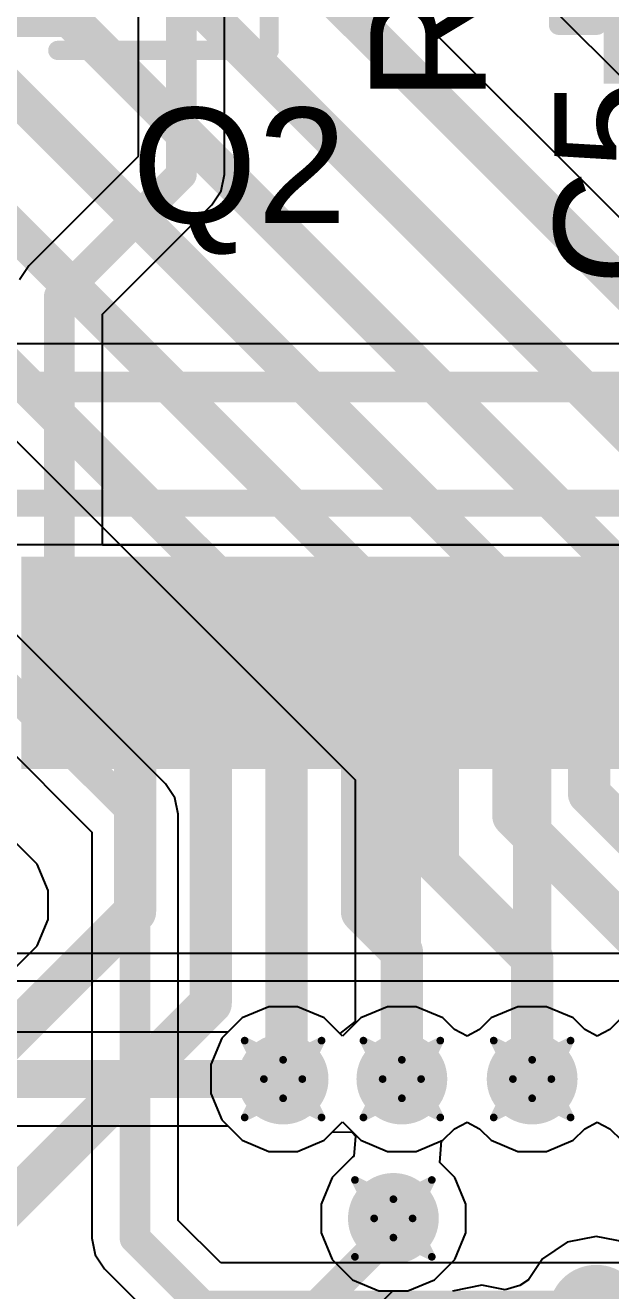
# Model space of a CAD drawing. Header units: inches. Extents: x -3 to 289, y -11 to 89.
# Drawn here: x 95.81 to 99.68, y 24.93 to 33.29 of the extents above; entities that cross this region are included whole.
import ezdxf

# ---------------------------------------------------------------- set-up
doc = ezdxf.new("R2010")
doc.units = ezdxf.units.IN
for name, color, linetype in [('Bottom Layer', 5, 'Continuous'), ('Drill Drawing', 1, 'Continuous'), ('Layer 1', 16, 'Continuous'), ('Layer 2', 76, 'Continuous'), ('Top Layer', 1, 'Continuous'), ('Top Overlay', 2, 'Continuous'), ('Top Paste', 8, 'Continuous'), ('Top Solder', 216, 'Continuous'), ('Via Holes', 16, 'Continuous')]:
    doc.layers.add(name, color=color, linetype=linetype)
doc.styles.add('Arial', font='', dxfattribs={"height": 0.2})
doc.styles.get('Arial').set_extended_font_data('Arial')

# ---------------------------------------------------------------- blocks, each defined once
blk = doc.blocks.new('EFM32WG380F256_B_QFP100R_10')
at = {"layer": 'Top Layer'}
for points in [[(7.15, 4.15), (8.35, 4.15), (8.35, 3.85), (7.15, 3.85)], [(7.15, 3.65), (8.35, 3.65), (8.35, 3.35), (7.15, 3.35)], [(7.15, 3.15), (8.35, 3.15), (8.35, 2.85), (7.15, 2.85)], [(7.15, 2.65), (8.35, 2.65), (8.35, 2.35), (7.15, 2.35)], [(7.15, 2.15), (8.35, 2.15), (8.35, 1.85), (7.15, 1.85)], [(7.15, 1.65), (8.35, 1.65), (8.35, 1.35), (7.15, 1.35)], [(7.15, 1.15), (8.35, 1.15), (8.35, 0.85), (7.15, 0.85)], [(7.15, 0.65), (8.35, 0.65), (8.35, 0.35), (7.15, 0.35)]]:
    blk.add_hatch(color=1, dxfattribs=at).paths.add_polyline_path(points)
at = {"layer": 'Top Paste'}
for points in [[(7.15, 4.15), (8.35, 4.15), (8.35, 3.85), (7.15, 3.85)], [(7.15, 3.65), (8.35, 3.65), (8.35, 3.35), (7.15, 3.35)], [(7.15, 3.15), (8.35, 3.15), (8.35, 2.85), (7.15, 2.85)], [(7.15, 2.65), (8.35, 2.65), (8.35, 2.35), (7.15, 2.35)], [(7.15, 2.15), (8.35, 2.15), (8.35, 1.85), (7.15, 1.85)], [(7.15, 1.65), (8.35, 1.65), (8.35, 1.35), (7.15, 1.35)], [(7.15, 1.15), (8.35, 1.15), (8.35, 0.85), (7.15, 0.85)], [(7.15, 0.65), (8.35, 0.65), (8.35, 0.35), (7.15, 0.35)]]:
    blk.add_hatch(color=8, dxfattribs=at).paths.add_polyline_path(points)
at = {"layer": 'Top Solder'}
for points in [[(7.0484, 4.2516), (8.4516, 4.2516), (8.4516, 3.7484), (7.0484, 3.7484)], [(7.0484, 3.7516), (8.4516, 3.7516), (8.4516, 3.2484), (7.0484, 3.2484)], [(7.0484, 3.2516), (8.4516, 3.2516), (8.4516, 2.7484), (7.0484, 2.7484)], [(7.0484, 2.7516), (8.4516, 2.7516), (8.4516, 2.2484), (7.0484, 2.2484)], [(7.0484, 2.2516), (8.4516, 2.2516), (8.4516, 1.7484), (7.0484, 1.7484)], [(7.0484, 1.7516), (8.4516, 1.7516), (8.4516, 1.2484), (7.0484, 1.2484)], [(7.0484, 1.2516), (8.4516, 1.2516), (8.4516, 0.7484), (7.0484, 0.7484)], [(7.0484, 0.7516), (8.4516, 0.7516), (8.4516, 0.2484), (7.0484, 0.2484)]]:
    blk.add_hatch(color=216, dxfattribs=at).paths.add_polyline_path(points)
blk = doc.blocks.new('SOT_23_71')
at = {"layer": 'Top Layer'}
for points in [[(-0.41, 1.46), (0.41, 1.46), (0.41, 0.54), (-0.41, 0.54)], [(-1.36, -0.54), (-0.54, -0.54), (-0.54, -1.46), (-1.36, -1.46)], [(0.54, -0.54), (1.36, -0.54), (1.36, -1.46), (0.54, -1.46)]]:
    blk.add_hatch(color=1, dxfattribs=at).paths.add_polyline_path(points)
at = {"layer": 'Top Paste'}
for points in [[(-0.41, 1.46), (0.41, 1.46), (0.41, 0.54), (-0.41, 0.54)], [(-1.36, -0.54), (-0.54, -0.54), (-0.54, -1.46), (-1.36, -1.46)], [(0.54, -0.54), (1.36, -0.54), (1.36, -1.46), (0.54, -1.46)]]:
    blk.add_hatch(color=8, dxfattribs=at).paths.add_polyline_path(points)
at = {"layer": 'Top Solder'}
for points in [[(-0.5116, 1.5616), (0.5116, 1.5616), (0.5116, 0.4384), (-0.5116, 0.4384)], [(-1.4616, -0.4384), (-0.4384, -0.4384), (-0.4384, -1.5616), (-1.4616, -1.5616)], [(0.4384, -0.4384), (1.4616, -0.4384), (1.4616, -1.5616), (0.4384, -1.5616)]]:
    blk.add_hatch(color=216, dxfattribs=at).paths.add_polyline_path(points)
at = {"layer": 'Top Overlay'}
for points in [[(-0.5588, 0.8128, 0.127, 0.127, 0), (-1.5494, 0.8128, 0.127, 0.127, 0)], [(-1.5494, -0.5842, 0.127, 0.127, 0), (-1.5494, 0.8128, 0.127, 0.127, 0)], [(1.5494, 0.8128, 0.127, 0.127, 0), (0.5588, 0.8128, 0.127, 0.127, 0)], [(1.5494, -0.5842, 0.127, 0.127, 0), (1.5494, 0.8128, 0.127, 0.127, 0)], [(0.3302, -0.7874, 0.127, 0.127, 0), (-0.3302, -0.7874, 0.127, 0.127, 0)], [(-1.6764, -1.2954, 0.127, 0.127, 0), (-1.6764, -1.0414, 0.127, 0.127, 0)], [(-1.5494, -1.1684, 0.127, 0.127, 0), (-1.6764, -1.0414, 0.127, 0.127, 0)], [(-1.6764, -1.2954, 0.127, 0.127, 0), (-1.5494, -1.1684, 0.127, 0.127, 0)]]:
    blk.add_lwpolyline(points, format="xyseb", dxfattribs=at)
for points in [[(-1.5812, 0.8128, 0.0635, 0.0635, 1), (-1.5176, 0.8128, 0.0635, 0.0635, 1)], [(-1.5812, 0.8128, 0.0635, 0.0635, 1), (-1.5176, 0.8128, 0.0635, 0.0635, 1)], [(-0.5905, 0.8128, 0.0635, 0.0635, 1), (-0.5271, 0.8128, 0.0635, 0.0635, 1)], [(0.5271, 0.8128, 0.0635, 0.0635, 1), (0.5905, 0.8128, 0.0635, 0.0635, 1)], [(1.5176, 0.8128, 0.0635, 0.0635, 1), (1.5812, 0.8128, 0.0635, 0.0635, 1)], [(1.5176, 0.8128, 0.0635, 0.0635, 1), (1.5812, 0.8128, 0.0635, 0.0635, 1)], [(-1.5812, -0.5842, 0.0635, 0.0635, 1), (-1.5176, -0.5842, 0.0635, 0.0635, 1)], [(1.5176, -0.5842, 0.0635, 0.0635, 1), (1.5812, -0.5842, 0.0635, 0.0635, 1)], [(-0.3619, -0.7874, 0.0635, 0.0635, 1), (-0.2984, -0.7874, 0.0635, 0.0635, 1)], [(0.2984, -0.7874, 0.0635, 0.0635, 1), (0.3619, -0.7874, 0.0635, 0.0635, 1)], [(-1.7082, -1.0414, 0.0635, 0.0635, 1), (-1.6446, -1.0414, 0.0635, 0.0635, 1)], [(-1.7082, -1.0414, 0.0635, 0.0635, 1), (-1.6446, -1.0414, 0.0635, 0.0635, 1)], [(-1.5812, -1.1684, 0.0635, 0.0635, 1), (-1.5176, -1.1684, 0.0635, 0.0635, 1)], [(-1.5812, -1.1684, 0.0635, 0.0635, 1), (-1.5176, -1.1684, 0.0635, 0.0635, 1)], [(-1.7082, -1.2954, 0.0635, 0.0635, 1), (-1.6446, -1.2954, 0.0635, 0.0635, 1)], [(-1.7082, -1.2954, 0.0635, 0.0635, 1), (-1.6446, -1.2954, 0.0635, 0.0635, 1)]]:
    blk.add_lwpolyline(points, format="xyseb", close=True, dxfattribs=at)
blk = doc.blocks.new('C____A_145')
at = {"layer": 'Top Layer'}
for points in [[(-1.91, 0.565), (-0.49, 0.565), (-0.49, -0.565), (-1.91, -0.565)], [(0.49, 0.565), (1.91, 0.565), (1.91, -0.565), (0.49, -0.565)]]:
    blk.add_hatch(color=1, dxfattribs=at).paths.add_polyline_path(points)
at = {"layer": 'Top Paste'}
for points in [[(-1.91, 0.565), (-0.49, 0.565), (-0.49, -0.565), (-1.91, -0.565)], [(0.49, 0.565), (1.91, 0.565), (1.91, -0.565), (0.49, -0.565)]]:
    blk.add_hatch(color=8, dxfattribs=at).paths.add_polyline_path(points)
at = {"layer": 'Top Solder'}
for points in [[(-2.0116, 0.6666), (-0.3884, 0.6666), (-0.3884, -0.6666), (-2.0116, -0.6666)], [(0.3884, 0.6666), (2.0116, 0.6666), (2.0116, -0.6666), (0.3884, -0.6666)]]:
    blk.add_hatch(color=216, dxfattribs=at).paths.add_polyline_path(points)
at = {"layer": 'Top Overlay'}
for points in [[(1.6256, 0.9652, 0.127, 0.127, 0), (-1.6256, 0.9652, 0.127, 0.127, 0)], [(-1.6256, 0.762, 0.127, 0.127, 0), (-1.6256, 0.9652, 0.127, 0.127, 0)], [(1.6256, 0.7112, 0.127, 0.127, 0), (1.6256, 0.9652, 0.127, 0.127, 0)], [(-2.4192, -0.2746, 0.2, 0.2, 0), (-2.4192, 0.3254, 0.2, 0.2, 0)], [(-2.1192, 0.0254, 0.2, 0.2, 0), (-2.7192, 0.0254, 0.2, 0.2, 0)], [(1.6256, -0.9652, 0.127, 0.127, 0), (1.6256, -0.7112, 0.127, 0.127, 0)], [(-1.6256, -0.9652, 0.127, 0.127, 0), (-1.6256, -0.762, 0.127, 0.127, 0)], [(1.6256, -0.9652, 0.127, 0.127, 0), (-1.6256, -0.9652, 0.127, 0.127, 0)]]:
    blk.add_lwpolyline(points, format="xyseb", dxfattribs=at)
for points in [[(-1.6574, 0.9652, 0.0635, 0.0635, 1), (-1.5938, 0.9652, 0.0635, 0.0635, 1)], [(-1.6574, 0.9652, 0.0635, 0.0635, 1), (-1.5938, 0.9652, 0.0635, 0.0635, 1)], [(1.5938, 0.9652, 0.0635, 0.0635, 1), (1.6574, 0.9652, 0.0635, 0.0635, 1)], [(1.5938, 0.9652, 0.0635, 0.0635, 1), (1.6574, 0.9652, 0.0635, 0.0635, 1)], [(-1.6574, 0.762, 0.0635, 0.0635, 1), (-1.5938, 0.762, 0.0635, 0.0635, 1)], [(1.5938, 0.7112, 0.0635, 0.0635, 1), (1.6574, 0.7112, 0.0635, 0.0635, 1)], [(-2.4692, 0.3254, 0.1, 0.1, 1), (-2.3692, 0.3254, 0.1, 0.1, 1)], [(-2.7692, 0.0254, 0.1, 0.1, 1), (-2.6692, 0.0254, 0.1, 0.1, 1)], [(-2.1692, 0.0254, 0.1, 0.1, 1), (-2.0692, 0.0254, 0.1, 0.1, 1)], [(-2.4692, -0.2746, 0.1, 0.1, 1), (-2.3692, -0.2746, 0.1, 0.1, 1)], [(1.5938, -0.7112, 0.0635, 0.0635, 1), (1.6574, -0.7112, 0.0635, 0.0635, 1)], [(-1.6574, -0.762, 0.0635, 0.0635, 1), (-1.5938, -0.762, 0.0635, 0.0635, 1)], [(-1.6574, -0.9652, 0.0635, 0.0635, 1), (-1.5938, -0.9652, 0.0635, 0.0635, 1)], [(-1.6574, -0.9652, 0.0635, 0.0635, 1), (-1.5938, -0.9652, 0.0635, 0.0635, 1)], [(1.5938, -0.9652, 0.0635, 0.0635, 1), (1.6574, -0.9652, 0.0635, 0.0635, 1)], [(1.5938, -0.9652, 0.0635, 0.0635, 1), (1.6574, -0.9652, 0.0635, 0.0635, 1)]]:
    blk.add_lwpolyline(points, format="xyseb", close=True, dxfattribs=at)

msp = doc.modelspace()

# ---------------------------------------------------------------- hatches: boundary and pattern name
at = {"layer": 'Bottom Layer'}
h = msp.add_hatch(color=5, dxfattribs=at)
edge = h.paths.add_edge_path()
edge.add_arc((97.5159, 26.3288), 0.3, 0, 360)
h = msp.add_hatch(color=5, dxfattribs=at)
edge = h.paths.add_edge_path()
edge.add_arc((98.3006, 26.3288), 0.3, 0, 360)
h = msp.add_hatch(color=5, dxfattribs=at)
edge = h.paths.add_edge_path()
edge.add_arc((99.1614, 26.3288), 0.3, 0, 360)
h = msp.add_hatch(color=5, dxfattribs=at)
edge = h.paths.add_edge_path()
edge.add_arc((98.2446, 25.4078), 0.3, 0, 360)
at = {"layer": 'Layer 1'}
h = msp.add_hatch(color=16, dxfattribs=at)
edge = h.paths.add_edge_path()
edge.add_arc((97.5159, 26.3288), 0.3, 0, 360)
h = msp.add_hatch(color=16, dxfattribs=at)
edge = h.paths.add_edge_path()
edge.add_arc((98.3006, 26.3288), 0.3, 0, 360)
h = msp.add_hatch(color=16, dxfattribs=at)
edge = h.paths.add_edge_path()
edge.add_arc((99.1614, 26.3288), 0.3, 0, 360)
h = msp.add_hatch(color=16, dxfattribs=at)
edge = h.paths.add_edge_path()
edge.add_arc((98.2446, 25.4078), 0.3, 0, 360)
at = {"layer": 'Layer 2'}
h = msp.add_hatch(color=76, dxfattribs=at)
edge = h.paths.add_edge_path()
edge.add_arc((97.5159, 26.3288), 0.3, 0, 360)
h = msp.add_hatch(color=76, dxfattribs=at)
edge = h.paths.add_edge_path()
edge.add_arc((98.3006, 26.3288), 0.3, 0, 360)
h = msp.add_hatch(color=76, dxfattribs=at)
edge = h.paths.add_edge_path()
edge.add_arc((99.1614, 26.3288), 0.3, 0, 360)
h = msp.add_hatch(color=76, dxfattribs=at)
edge = h.paths.add_edge_path()
edge.add_arc((98.2446, 25.4078), 0.3, 0, 360)
at = {"layer": 'Top Layer'}
h = msp.add_hatch(color=1, dxfattribs=at)
edge = h.paths.add_edge_path()
edge.add_arc((97.5159, 26.3288), 0.3, 0, 360)
h = msp.add_hatch(color=1, dxfattribs=at)
edge = h.paths.add_edge_path()
edge.add_arc((98.3006, 26.3288), 0.3, 0, 360)
h = msp.add_hatch(color=1, dxfattribs=at)
edge = h.paths.add_edge_path()
edge.add_arc((99.1614, 26.3288), 0.3, 0, 360)
h = msp.add_hatch(color=1, dxfattribs=at)
edge = h.paths.add_edge_path()
edge.add_arc((98.2446, 25.4078), 0.3, 0, 360)
at = {"layer": 'Via Holes'}
h = msp.add_hatch(color=7, dxfattribs=at)
edge = h.paths.add_edge_path()
edge.add_arc((97.5159, 26.3288), 0.15, 0, 360)
h = msp.add_hatch(color=7, dxfattribs=at)
edge = h.paths.add_edge_path()
edge.add_arc((98.3006, 26.3288), 0.15, 0, 360)
h = msp.add_hatch(color=7, dxfattribs=at)
edge = h.paths.add_edge_path()
edge.add_arc((99.1614, 26.3288), 0.15, 0, 360)
h = msp.add_hatch(color=7, dxfattribs=at)
edge = h.paths.add_edge_path()
edge.add_arc((98.2446, 25.4078), 0.15, 0, 360)

# ---------------------------------------------------------------- linework, layer by layer
at = {"layer": 'Bottom Layer'}
for p, q in [((96.7389, 28.2803), (95.7389, 29.2803)), ((95.4195, 28.794), (96.2526, 27.9608)), ((96.8007, 28.1879), (96.7389, 28.2803)), ((96.7389, 28.2803), (96.7389, 28.2803)), ((96.8224, 28.0788), (96.8007, 28.1879)), ((96.8224, 25.3946), (96.8224, 28.0788)), ((96.8224, 28.0788), (96.8224, 28.0788)), ((96.2526, 27.9608), (96.2526, 25.2766)), ((95.8918, 27.7495), (95.7574, 27.8839)), ((95.9645, 27.5739), (95.8918, 27.7495)), ((95.9645, 27.3838), (95.9645, 27.5739)), ((95.8918, 27.2082), (95.9645, 27.3838)), ((95.7574, 27.0738), (95.8918, 27.2082)), ((97.4209, 26.8066), (97.2452, 26.7339)), ((97.6109, 26.8066), (97.4209, 26.8066)), ((97.7866, 26.7339), (97.6109, 26.8066)), ((98.2055, 26.8066), (98.0299, 26.7339)), ((98.3956, 26.8066), (98.2055, 26.8066)), ((98.5712, 26.7339), (98.3956, 26.8066)), ((99.0664, 26.8066), (98.8908, 26.7339)), ((99.2565, 26.8066), (99.0664, 26.8066)), ((99.4321, 26.7339), (99.2565, 26.8066)), ((97.2452, 26.7339), (97.1108, 26.5995)), ((97.9082, 26.6122), (97.7866, 26.7339)), ((98.0299, 26.7339), (97.9082, 26.6122)), ((98.648, 26.6571), (98.5712, 26.7339)), ((98.8908, 26.7339), (98.814, 26.6571)), ((99.5089, 26.6571), (99.4321, 26.7339)), ((99.7516, 26.7339), (99.6748, 26.6571)), ((97.1108, 26.5995), (97.0381, 26.4239)), ((98.731, 26.613), (98.648, 26.6571)), ((98.814, 26.6571), (98.731, 26.613)), ((99.5919, 26.613), (99.5089, 26.6571)), ((99.6748, 26.6571), (99.5919, 26.613)), ((97.0381, 26.4239), (97.0381, 26.2338)), ((97.0381, 26.2338), (97.1108, 26.0582)), ((97.1108, 26.0582), (97.2452, 25.9238)), ((97.7866, 25.9238), (97.9082, 26.0455)), ((97.9082, 26.0455), (98.0299, 25.9238)), ((98.648, 26.0006), (98.731, 26.0447)), ((98.731, 26.0447), (98.814, 26.0006)), ((99.5089, 26.0006), (99.5919, 26.0447)), ((99.5919, 26.0447), (99.6748, 26.0006)), ((98.5712, 25.9238), (98.648, 26.0006)), ((98.814, 26.0006), (98.8908, 25.9238)), ((99.4321, 25.9238), (99.5089, 26.0006)), ((99.6748, 26.0006), (99.7516, 25.9238)), ((97.2452, 25.9238), (97.4209, 25.851)), ((97.4209, 25.851), (97.6109, 25.851)), ((97.6109, 25.851), (97.7866, 25.9238)), ((98.0299, 25.9238), (98.2055, 25.851)), ((98.2055, 25.851), (98.3956, 25.851)), ((98.3956, 25.851), (98.5712, 25.9238)), ((98.8908, 25.9238), (99.0664, 25.851)), ((99.0664, 25.851), (99.2565, 25.851)), ((99.2565, 25.851), (99.4321, 25.9238)), ((97.1037, 25.1132), (96.8224, 25.3946)), ((96.2526, 25.2766), (96.2526, 25.2766)), ((96.2526, 25.2766), (96.2743, 25.1675)), ((96.2743, 25.1675), (96.3361, 25.0751)), ((105.7514, 25.1132), (97.1037, 25.1132)), ((96.3361, 25.0751), (96.6892, 24.722))]:
    msp.add_line(p, q, dxfattribs=at)
for points in [[(95.5375, 29.0788, 0.2032, 0.2032, 0), (96.5375, 28.0788, 0.2032, 0.2032, 0)], [(96.5375, 25.2766, 0.2032, 0.2032, 0), (96.5375, 28.0788, 0.2032, 0.2032, 0)], [(96.5375, 25.2766, 0.2032, 0.2032, 0), (96.9857, 24.8284, 0.2032, 0.2032, 0)], [(96.9857, 24.8284, 0.2032, 0.2032, 0), (105.8694, 24.8284, 0.2032, 0.2032, 0)]]:
    msp.add_lwpolyline(points, format="xyseb", dxfattribs=at)
for points in [[(96.4867, 28.0788, 0.1016, 0.1016, 1), (96.5883, 28.0788, 0.1016, 0.1016, 1)], [(96.4867, 28.0788, 0.1016, 0.1016, 1), (96.5883, 28.0788, 0.1016, 0.1016, 1)], [(96.4867, 25.2766, 0.1016, 0.1016, 1), (96.5883, 25.2766, 0.1016, 0.1016, 1)], [(96.4867, 25.2766, 0.1016, 0.1016, 1), (96.5883, 25.2766, 0.1016, 0.1016, 1)]]:
    msp.add_lwpolyline(points, format="xyseb", close=True, dxfattribs=at)
at = {"layer": 'Drill Drawing'}
for points in [[(97.2619, 26.5828, 0.0508, 0.0508, 0), (97.5159, 26.4558, 0.0508, 0.0508, 0)], [(97.2619, 26.5828, 0.0508, 0.0508, 0), (97.3889, 26.3288, 0.0508, 0.0508, 0)], [(97.5159, 26.4558, 0.0508, 0.0508, 0), (97.7699, 26.5828, 0.0508, 0.0508, 0)], [(97.6429, 26.3288, 0.0508, 0.0508, 0), (97.7699, 26.5828, 0.0508, 0.0508, 0)], [(98.0466, 26.5828, 0.0508, 0.0508, 0), (98.3006, 26.4558, 0.0508, 0.0508, 0)], [(98.0466, 26.5828, 0.0508, 0.0508, 0), (98.1736, 26.3288, 0.0508, 0.0508, 0)], [(98.3006, 26.4558, 0.0508, 0.0508, 0), (98.5546, 26.5828, 0.0508, 0.0508, 0)], [(98.4276, 26.3288, 0.0508, 0.0508, 0), (98.5546, 26.5828, 0.0508, 0.0508, 0)], [(98.9074, 26.5828, 0.0508, 0.0508, 0), (99.1614, 26.4558, 0.0508, 0.0508, 0)], [(98.9074, 26.5828, 0.0508, 0.0508, 0), (99.0344, 26.3288, 0.0508, 0.0508, 0)], [(99.1614, 26.4558, 0.0508, 0.0508, 0), (99.4154, 26.5828, 0.0508, 0.0508, 0)], [(99.2884, 26.3288, 0.0508, 0.0508, 0), (99.4154, 26.5828, 0.0508, 0.0508, 0)], [(97.2619, 26.0748, 0.0508, 0.0508, 0), (97.3889, 26.3288, 0.0508, 0.0508, 0)], [(97.6429, 26.3288, 0.0508, 0.0508, 0), (97.7699, 26.0748, 0.0508, 0.0508, 0)], [(98.0466, 26.0748, 0.0508, 0.0508, 0), (98.1736, 26.3288, 0.0508, 0.0508, 0)], [(98.4276, 26.3288, 0.0508, 0.0508, 0), (98.5546, 26.0748, 0.0508, 0.0508, 0)], [(98.9074, 26.0748, 0.0508, 0.0508, 0), (99.0344, 26.3288, 0.0508, 0.0508, 0)], [(99.2884, 26.3288, 0.0508, 0.0508, 0), (99.4154, 26.0748, 0.0508, 0.0508, 0)], [(97.2619, 26.0748, 0.0508, 0.0508, 0), (97.5159, 26.2018, 0.0508, 0.0508, 0)], [(97.5159, 26.2018, 0.0508, 0.0508, 0), (97.7699, 26.0748, 0.0508, 0.0508, 0)], [(98.0466, 26.0748, 0.0508, 0.0508, 0), (98.3006, 26.2018, 0.0508, 0.0508, 0)], [(98.3006, 26.2018, 0.0508, 0.0508, 0), (98.5546, 26.0748, 0.0508, 0.0508, 0)], [(98.9074, 26.0748, 0.0508, 0.0508, 0), (99.1614, 26.2018, 0.0508, 0.0508, 0)], [(99.1614, 26.2018, 0.0508, 0.0508, 0), (99.4154, 26.0748, 0.0508, 0.0508, 0)], [(97.9906, 25.6618, 0.0508, 0.0508, 0), (98.2446, 25.5348, 0.0508, 0.0508, 0)], [(97.9906, 25.6618, 0.0508, 0.0508, 0), (98.1176, 25.4078, 0.0508, 0.0508, 0)], [(98.2446, 25.5348, 0.0508, 0.0508, 0), (98.4986, 25.6618, 0.0508, 0.0508, 0)], [(98.3716, 25.4078, 0.0508, 0.0508, 0), (98.4986, 25.6618, 0.0508, 0.0508, 0)], [(97.9906, 25.1538, 0.0508, 0.0508, 0), (98.1176, 25.4078, 0.0508, 0.0508, 0)], [(98.3716, 25.4078, 0.0508, 0.0508, 0), (98.4986, 25.1538, 0.0508, 0.0508, 0)], [(97.9906, 25.1538, 0.0508, 0.0508, 0), (98.2446, 25.2808, 0.0508, 0.0508, 0)], [(98.2446, 25.2808, 0.0508, 0.0508, 0), (98.4986, 25.1538, 0.0508, 0.0508, 0)]]:
    msp.add_lwpolyline(points, format="xyseb", dxfattribs=at)
for points in [[(97.2492, 26.5828, 0.0254, 0.0254, 1), (97.2746, 26.5828, 0.0254, 0.0254, 1)], [(97.2492, 26.5828, 0.0254, 0.0254, 1), (97.2746, 26.5828, 0.0254, 0.0254, 1)], [(97.7572, 26.5828, 0.0254, 0.0254, 1), (97.7826, 26.5828, 0.0254, 0.0254, 1)], [(97.7572, 26.5828, 0.0254, 0.0254, 1), (97.7826, 26.5828, 0.0254, 0.0254, 1)], [(98.0339, 26.5828, 0.0254, 0.0254, 1), (98.0593, 26.5828, 0.0254, 0.0254, 1)], [(98.0339, 26.5828, 0.0254, 0.0254, 1), (98.0593, 26.5828, 0.0254, 0.0254, 1)], [(98.5419, 26.5828, 0.0254, 0.0254, 1), (98.5673, 26.5828, 0.0254, 0.0254, 1)], [(98.5419, 26.5828, 0.0254, 0.0254, 1), (98.5673, 26.5828, 0.0254, 0.0254, 1)], [(98.8947, 26.5828, 0.0254, 0.0254, 1), (98.9201, 26.5828, 0.0254, 0.0254, 1)], [(98.8947, 26.5828, 0.0254, 0.0254, 1), (98.9201, 26.5828, 0.0254, 0.0254, 1)], [(99.4027, 26.5828, 0.0254, 0.0254, 1), (99.4281, 26.5828, 0.0254, 0.0254, 1)], [(99.4027, 26.5828, 0.0254, 0.0254, 1), (99.4281, 26.5828, 0.0254, 0.0254, 1)], [(97.5032, 26.4558, 0.0254, 0.0254, 1), (97.5286, 26.4558, 0.0254, 0.0254, 1)], [(97.5032, 26.4558, 0.0254, 0.0254, 1), (97.5286, 26.4558, 0.0254, 0.0254, 1)], [(98.2879, 26.4558, 0.0254, 0.0254, 1), (98.3133, 26.4558, 0.0254, 0.0254, 1)], [(98.2879, 26.4558, 0.0254, 0.0254, 1), (98.3133, 26.4558, 0.0254, 0.0254, 1)], [(99.1487, 26.4558, 0.0254, 0.0254, 1), (99.1741, 26.4558, 0.0254, 0.0254, 1)], [(99.1487, 26.4558, 0.0254, 0.0254, 1), (99.1741, 26.4558, 0.0254, 0.0254, 1)], [(97.3762, 26.3288, 0.0254, 0.0254, 1), (97.4016, 26.3288, 0.0254, 0.0254, 1)], [(97.3762, 26.3288, 0.0254, 0.0254, 1), (97.4016, 26.3288, 0.0254, 0.0254, 1)], [(97.6302, 26.3288, 0.0254, 0.0254, 1), (97.6556, 26.3288, 0.0254, 0.0254, 1)], [(97.6302, 26.3288, 0.0254, 0.0254, 1), (97.6556, 26.3288, 0.0254, 0.0254, 1)], [(98.1609, 26.3288, 0.0254, 0.0254, 1), (98.1863, 26.3288, 0.0254, 0.0254, 1)], [(98.1609, 26.3288, 0.0254, 0.0254, 1), (98.1863, 26.3288, 0.0254, 0.0254, 1)], [(98.4149, 26.3288, 0.0254, 0.0254, 1), (98.4403, 26.3288, 0.0254, 0.0254, 1)], [(98.4149, 26.3288, 0.0254, 0.0254, 1), (98.4403, 26.3288, 0.0254, 0.0254, 1)], [(99.0217, 26.3288, 0.0254, 0.0254, 1), (99.0471, 26.3288, 0.0254, 0.0254, 1)], [(99.0217, 26.3288, 0.0254, 0.0254, 1), (99.0471, 26.3288, 0.0254, 0.0254, 1)], [(99.2757, 26.3288, 0.0254, 0.0254, 1), (99.3011, 26.3288, 0.0254, 0.0254, 1)], [(99.2757, 26.3288, 0.0254, 0.0254, 1), (99.3011, 26.3288, 0.0254, 0.0254, 1)], [(97.5032, 26.2018, 0.0254, 0.0254, 1), (97.5286, 26.2018, 0.0254, 0.0254, 1)], [(97.5032, 26.2018, 0.0254, 0.0254, 1), (97.5286, 26.2018, 0.0254, 0.0254, 1)], [(98.2879, 26.2018, 0.0254, 0.0254, 1), (98.3133, 26.2018, 0.0254, 0.0254, 1)], [(98.2879, 26.2018, 0.0254, 0.0254, 1), (98.3133, 26.2018, 0.0254, 0.0254, 1)], [(99.1487, 26.2018, 0.0254, 0.0254, 1), (99.1741, 26.2018, 0.0254, 0.0254, 1)], [(99.1487, 26.2018, 0.0254, 0.0254, 1), (99.1741, 26.2018, 0.0254, 0.0254, 1)], [(97.2492, 26.0748, 0.0254, 0.0254, 1), (97.2746, 26.0748, 0.0254, 0.0254, 1)], [(97.2492, 26.0748, 0.0254, 0.0254, 1), (97.2746, 26.0748, 0.0254, 0.0254, 1)], [(97.7572, 26.0748, 0.0254, 0.0254, 1), (97.7826, 26.0748, 0.0254, 0.0254, 1)], [(97.7572, 26.0748, 0.0254, 0.0254, 1), (97.7826, 26.0748, 0.0254, 0.0254, 1)], [(98.0339, 26.0748, 0.0254, 0.0254, 1), (98.0593, 26.0748, 0.0254, 0.0254, 1)], [(98.0339, 26.0748, 0.0254, 0.0254, 1), (98.0593, 26.0748, 0.0254, 0.0254, 1)], [(98.5419, 26.0748, 0.0254, 0.0254, 1), (98.5673, 26.0748, 0.0254, 0.0254, 1)], [(98.5419, 26.0748, 0.0254, 0.0254, 1), (98.5673, 26.0748, 0.0254, 0.0254, 1)], [(98.8947, 26.0748, 0.0254, 0.0254, 1), (98.9201, 26.0748, 0.0254, 0.0254, 1)], [(98.8947, 26.0748, 0.0254, 0.0254, 1), (98.9201, 26.0748, 0.0254, 0.0254, 1)], [(99.4027, 26.0748, 0.0254, 0.0254, 1), (99.4281, 26.0748, 0.0254, 0.0254, 1)], [(99.4027, 26.0748, 0.0254, 0.0254, 1), (99.4281, 26.0748, 0.0254, 0.0254, 1)], [(97.9779, 25.6618, 0.0254, 0.0254, 1), (98.0033, 25.6618, 0.0254, 0.0254, 1)], [(97.9779, 25.6618, 0.0254, 0.0254, 1), (98.0033, 25.6618, 0.0254, 0.0254, 1)], [(98.4859, 25.6618, 0.0254, 0.0254, 1), (98.5113, 25.6618, 0.0254, 0.0254, 1)], [(98.4859, 25.6618, 0.0254, 0.0254, 1), (98.5113, 25.6618, 0.0254, 0.0254, 1)], [(98.2319, 25.5348, 0.0254, 0.0254, 1), (98.2573, 25.5348, 0.0254, 0.0254, 1)], [(98.2319, 25.5348, 0.0254, 0.0254, 1), (98.2573, 25.5348, 0.0254, 0.0254, 1)], [(98.1049, 25.4078, 0.0254, 0.0254, 1), (98.1303, 25.4078, 0.0254, 0.0254, 1)], [(98.1049, 25.4078, 0.0254, 0.0254, 1), (98.1303, 25.4078, 0.0254, 0.0254, 1)], [(98.3589, 25.4078, 0.0254, 0.0254, 1), (98.3843, 25.4078, 0.0254, 0.0254, 1)], [(98.3589, 25.4078, 0.0254, 0.0254, 1), (98.3843, 25.4078, 0.0254, 0.0254, 1)], [(98.2319, 25.2808, 0.0254, 0.0254, 1), (98.2573, 25.2808, 0.0254, 0.0254, 1)], [(98.2319, 25.2808, 0.0254, 0.0254, 1), (98.2573, 25.2808, 0.0254, 0.0254, 1)], [(97.9779, 25.1538, 0.0254, 0.0254, 1), (98.0033, 25.1538, 0.0254, 0.0254, 1)], [(97.9779, 25.1538, 0.0254, 0.0254, 1), (98.0033, 25.1538, 0.0254, 0.0254, 1)], [(98.4859, 25.1538, 0.0254, 0.0254, 1), (98.5113, 25.1538, 0.0254, 0.0254, 1)], [(98.4859, 25.1538, 0.0254, 0.0254, 1), (98.5113, 25.1538, 0.0254, 0.0254, 1)]]:
    msp.add_lwpolyline(points, format="xyseb", close=True, dxfattribs=at)
at = {"layer": 'Layer 1'}
for p, q in [((95.7624, 36.9382), (107.0403, 25.6603)), ((102.8237, 28.9371), (94.9836, 36.7772)), ((95.0152, 31.2828), (97.9911, 28.3068)), ((97.9911, 28.3068), (97.9911, 26.709)), ((95.8918, 27.7495), (95.7574, 27.8839)), ((95.9645, 27.5739), (95.8918, 27.7495)), ((95.9645, 27.3838), (95.9645, 27.5739)), ((95.8918, 27.2082), (95.9645, 27.3838)), ((95.7574, 27.0738), (95.8918, 27.2082)), ((97.4209, 26.8066), (97.2452, 26.7339)), ((97.6109, 26.8066), (97.4209, 26.8066)), ((97.7866, 26.7339), (97.6109, 26.8066)), ((97.2452, 26.7339), (97.1497, 26.6383)), ((97.8915, 26.629), (97.7866, 26.7339)), ((97.9911, 26.709), (97.8915, 26.629)), ((97.1497, 26.6383), (94.3618, 26.6383)), ((95.2996, 26.0194), (97.1497, 26.0194)), ((97.1497, 26.0194), (97.2452, 25.9238)), ((98.648, 26.0006), (98.731, 26.0447)), ((98.731, 26.0447), (98.814, 26.0006)), ((99.5089, 26.0006), (99.5919, 26.0447)), ((99.5919, 26.0447), (99.6748, 26.0006)), ((97.7866, 25.9238), (97.8423, 25.9795)), ((97.8423, 25.9795), (97.9693, 25.9779)), ((97.9693, 25.9779), (97.9942, 25.9518)), ((97.9942, 25.9518), (97.9825, 25.8164)), ((98.5712, 25.9238), (98.648, 26.0006)), ((98.814, 26.0006), (98.8908, 25.9238)), ((99.4321, 25.9238), (99.5089, 26.0006)), ((99.6748, 26.0006), (99.7516, 25.9238)), ((97.2452, 25.9238), (97.4209, 25.851)), ((97.4209, 25.851), (97.6109, 25.851)), ((97.6109, 25.851), (97.7866, 25.9238)), ((98.5504, 25.7777), (98.5626, 25.9202)), ((98.5626, 25.9202), (98.5712, 25.9238)), ((98.8908, 25.9238), (99.0664, 25.851)), ((99.0664, 25.851), (99.2565, 25.851)), ((99.2565, 25.851), (99.4321, 25.9238)), ((97.9739, 25.8128), (97.8395, 25.6784)), ((97.9825, 25.8164), (97.9739, 25.8128)), ((98.6496, 25.6784), (98.5504, 25.7777)), ((97.8395, 25.6784), (97.7668, 25.5028)), ((98.7224, 25.5028), (98.6496, 25.6784)), ((97.7668, 25.5028), (97.7668, 25.3127)), ((98.7224, 25.3127), (98.7224, 25.5028)), ((97.7668, 25.3127), (97.8395, 25.1371)), ((98.6496, 25.1371), (98.7224, 25.3127)), ((99.5849, 25.2883), (99.3926, 25.25)), ((99.7772, 25.25), (99.5849, 25.2883)), ((99.3926, 25.25), (99.2296, 25.1411)), ((97.8395, 25.1371), (97.9739, 25.0027)), ((98.5152, 25.0027), (98.6496, 25.1371)), ((99.2296, 25.1411), (99.1368, 25.0022)), ((97.9739, 25.0027), (98.1495, 24.93)), ((98.1495, 24.93), (98.3396, 24.93)), ((98.3396, 24.93), (98.5152, 25.0027)), ((98.828, 24.9655), (98.6357, 24.9273)), ((98.9826, 24.9348), (98.828, 24.9655)), ((99.079, 24.965), (98.9826, 24.9348)), ((99.1368, 25.0022), (99.079, 24.965))]:
    msp.add_line(p, q, dxfattribs=at)
for points in [[(95.6875, 37.416, 0.2032, 0.2032, 0), (107.3252, 25.7783, 0.2032, 0.2032, 0)], [(94.7648, 36.5584, 0.2515, 0.2515, 0), (102.6049, 28.7183, 0.2515, 0.2515, 0)], [(94.5882, 35.7964, 0.2515, 0.2515, 0), (101.744, 28.6406, 0.2515, 0.2515, 0)], [(94.6072, 34.8363, 0.2515, 0.2515, 0), (100.8832, 28.5604, 0.2515, 0.2515, 0)], [(94.6819, 33.8981, 0.2515, 0.2515, 0), (100.0223, 28.5577, 0.2515, 0.2515, 0)], [(95.4952, 32.1868, 0.2515, 0.2515, 0), (99.1614, 28.5206, 0.2515, 0.2515, 0)], [(95.234, 31.5016, 0.2515, 0.2515, 0), (98.3006, 28.435, 0.2515, 0.2515, 0)], [(99.1614, 26.3288, 0.2515, 0.2515, 0), (99.1614, 28.5206, 0.2515, 0.2515, 0)], [(98.3006, 26.3288, 0.2515, 0.2515, 0), (98.3006, 28.435, 0.2515, 0.2515, 0)], [(92.3061, 26.3288, 0.2515, 0.2515, 0), (97.5123, 26.3288, 0.2515, 0.2515, 0)], [(97.5123, 26.3288, 0.2515, 0.2515, 0), (97.5159, 26.3288, 0.2515, 0.2515, 0)], [(99.3957, 24.7859, 0.2515, 0.2515, -1), (99.7741, 24.7859, 0.2515, 0.2515, 0)]]:
    msp.add_lwpolyline(points, format="xyseb", dxfattribs=at)
for points in [[(99.0986, 28.5206, 0.1257, 0.1257, 1), (99.2243, 28.5206, 0.1257, 0.1257, 1)], [(99.0986, 28.5206, 0.1257, 0.1257, 1), (99.2243, 28.5206, 0.1257, 0.1257, 1)], [(98.2377, 28.435, 0.1257, 0.1257, 1), (98.3634, 28.435, 0.1257, 0.1257, 1)], [(98.2377, 28.435, 0.1257, 0.1257, 1), (98.3634, 28.435, 0.1257, 0.1257, 1)], [(97.4495, 26.3288, 0.1257, 0.1257, 1), (97.5752, 26.3288, 0.1257, 0.1257, 1)], [(97.4495, 26.3288, 0.1257, 0.1257, 1), (97.5752, 26.3288, 0.1257, 0.1257, 1)], [(97.453, 26.3288, 0.1257, 0.1257, 1), (97.5788, 26.3288, 0.1257, 0.1257, 1)], [(98.2377, 26.3288, 0.1257, 0.1257, 1), (98.3634, 26.3288, 0.1257, 0.1257, 1)], [(99.0986, 26.3288, 0.1257, 0.1257, 1), (99.2243, 26.3288, 0.1257, 0.1257, 1)]]:
    msp.add_lwpolyline(points, format="xyseb", close=True, dxfattribs=at)
at = {"layer": 'Layer 2'}
for p, q in [((102.3389, 31.1876), (94.6875, 31.1876)), ((95.6485, 29.8629), (108.2997, 29.8629)), ((114.6048, 27.1596), (94.6875, 27.1596)), ((94.6875, 26.9783), (109.3921, 26.9783)), ((97.4209, 26.8066), (97.2452, 26.7339)), ((97.6109, 26.8066), (97.4209, 26.8066)), ((97.7866, 26.7339), (97.6109, 26.8066)), ((98.2055, 26.8066), (98.0299, 26.7339)), ((98.3956, 26.8066), (98.2055, 26.8066)), ((98.5712, 26.7339), (98.3956, 26.8066)), ((99.0664, 26.8066), (98.8908, 26.7339)), ((99.2565, 26.8066), (99.0664, 26.8066)), ((99.4321, 26.7339), (99.2565, 26.8066)), ((97.2452, 26.7339), (97.1108, 26.5995)), ((97.9082, 26.6122), (97.7866, 26.7339)), ((98.0299, 26.7339), (97.9082, 26.6122)), ((98.648, 26.6571), (98.5712, 26.7339)), ((98.8908, 26.7339), (98.814, 26.6571)), ((99.5089, 26.6571), (99.4321, 26.7339)), ((99.7516, 26.7339), (99.6748, 26.6571)), ((97.1108, 26.5995), (97.0381, 26.4239)), ((98.731, 26.613), (98.648, 26.6571)), ((98.814, 26.6571), (98.731, 26.613)), ((99.5919, 26.613), (99.5089, 26.6571)), ((99.6748, 26.6571), (99.5919, 26.613)), ((97.0381, 26.4239), (97.0381, 26.2338)), ((97.0381, 26.2338), (97.1108, 26.0582)), ((97.1108, 26.0582), (97.2452, 25.9238)), ((98.648, 26.0006), (98.731, 26.0447)), ((98.731, 26.0447), (98.814, 26.0006)), ((99.5089, 26.0006), (99.5919, 26.0447)), ((99.5919, 26.0447), (99.6748, 26.0006)), ((97.7866, 25.9238), (97.8423, 25.9795)), ((97.8423, 25.9795), (97.9693, 25.9779)), ((97.9693, 25.9779), (97.9942, 25.9518)), ((97.9942, 25.9518), (97.9825, 25.8164)), ((98.5712, 25.9238), (98.648, 26.0006)), ((98.814, 26.0006), (98.8908, 25.9238)), ((99.4321, 25.9238), (99.5089, 26.0006)), ((99.6748, 26.0006), (99.7516, 25.9238)), ((97.2452, 25.9238), (97.4209, 25.851)), ((97.4209, 25.851), (97.6109, 25.851)), ((97.6109, 25.851), (97.7866, 25.9238)), ((98.5504, 25.7777), (98.5626, 25.9202)), ((98.5626, 25.9202), (98.5712, 25.9238)), ((98.8908, 25.9238), (99.0664, 25.851)), ((99.0664, 25.851), (99.2565, 25.851)), ((99.2565, 25.851), (99.4321, 25.9238)), ((97.9739, 25.8128), (97.8395, 25.6784)), ((97.9825, 25.8164), (97.9739, 25.8128)), ((98.6496, 25.6784), (98.5504, 25.7777)), ((97.8395, 25.6784), (97.7668, 25.5028)), ((98.7224, 25.5028), (98.6496, 25.6784)), ((97.7668, 25.5028), (97.7668, 25.3127)), ((98.7224, 25.3127), (98.7224, 25.5028)), ((97.7668, 25.3127), (97.8395, 25.1371)), ((98.6496, 25.1371), (98.7224, 25.3127)), ((97.8395, 25.1371), (97.9739, 25.0027)), ((98.5152, 25.0027), (98.6496, 25.1371)), ((97.9739, 25.0027), (98.1495, 24.93)), ((98.1495, 24.93), (98.3396, 24.93)), ((98.3396, 24.93), (98.5152, 25.0027))]:
    msp.add_line(p, q, dxfattribs=at)
for points in [[(91.6875, 30.9027, 0.2032, 0.2032, 0), (102.4569, 30.9027, 0.2032, 0.2032, 0)], [(95.2447, 30.1348, 0.1778, 0.1778, 0), (108.2997, 30.1348, 0.1778, 0.1778, 0)]]:
    msp.add_lwpolyline(points, format="xyseb", dxfattribs=at)
at = {"layer": 'Top Layer'}
for p, q in [((96.5589, 35.2167), (96.5589, 32.4262)), ((97.1287, 32.3082), (97.1287, 34.0023)), ((96.5589, 32.4262), (95.8361, 31.7033)), ((97.107, 32.1991), (97.1287, 32.3082)), ((97.0452, 32.1067), (97.107, 32.1991)), ((96.3224, 31.3839), (97.0452, 32.1067)), ((97.0452, 32.1067), (97.0452, 32.1067)), ((95.8361, 31.7033), (95.7743, 31.6109)), ((96.3224, 29.8566), (96.3224, 31.3839)), ((99.7526, 29.8566), (96.3224, 29.8566)), ((98.648, 26.0006), (98.731, 26.0447)), ((98.731, 26.0447), (98.814, 26.0006)), ((99.5089, 26.0006), (99.5919, 26.0447)), ((99.5919, 26.0447), (99.6748, 26.0006)), ((98.5712, 25.9238), (98.648, 26.0006)), ((98.814, 26.0006), (98.8908, 25.9238)), ((99.4321, 25.9238), (99.5089, 26.0006)), ((99.6748, 26.0006), (99.7516, 25.9238)), ((98.5504, 25.7777), (98.5626, 25.9202)), ((98.5626, 25.9202), (98.5712, 25.9238)), ((98.8908, 25.9238), (99.0664, 25.851)), ((99.0664, 25.851), (99.2565, 25.851)), ((99.2565, 25.851), (99.4321, 25.9238)), ((98.6496, 25.6784), (98.5504, 25.7777)), ((98.7224, 25.5028), (98.6496, 25.6784)), ((98.7224, 25.3127), (98.7224, 25.5028)), ((98.6496, 25.1371), (98.7224, 25.3127)), ((98.5152, 25.0027), (98.6496, 25.1371)), ((97.4389, 24.1274), (98.2415, 24.93)), ((98.2415, 24.93), (98.3396, 24.93)), ((98.3396, 24.93), (98.5152, 25.0027))]:
    msp.add_line(p, q, dxfattribs=at)
for points in [[(96.8438, 32.3082, 0.2032, 0.2032, 0), (96.8438, 35.607, 0.2032, 0.2032, 0)], [(96.0375, 31.5019, 0.2032, 0.2032, 0), (96.8438, 32.3082, 0.2032, 0.2032, 0)], [(96.0375, 29.0788, 0.2032, 0.2032, 0), (96.0375, 31.5019, 0.2032, 0.2032, 0)], [(96.5375, 27.4345, 0.2794, 0.2794, 0), (96.5375, 29.0788, 0.2794, 0.2794, 0)], [(97.0375, 26.8288, 0.2794, 0.2794, 0), (97.0375, 29.0788, 0.2794, 0.2794, 0)], [(97.5375, 26.4266, 0.2794, 0.2794, 0), (97.5375, 29.0788, 0.2794, 0.2794, 0)], [(98.0375, 27.4338, 0.2794, 0.2794, 0), (98.0375, 29.0788, 0.2794, 0.2794, 0)], [(98.5375, 27.7516, 0.2794, 0.2794, 0), (98.5375, 29.0788, 0.2794, 0.2794, 0)], [(99.0375, 28.0681, 0.2794, 0.2794, 0), (99.0375, 29.0788, 0.2794, 0.2794, 0)], [(99.5375, 28.2146, 0.2794, 0.2794, 0), (99.5375, 29.0788, 0.2794, 0.2794, 0)], [(99.5375, 28.2146, 0.2794, 0.2794, 0), (100.8832, 26.869, 0.2794, 0.2794, 0)], [(99.0375, 28.0681, 0.2794, 0.2794, 0), (100.0223, 27.0833, 0.2794, 0.2794, 0)], [(98.5375, 27.7516, 0.2794, 0.2794, 0), (99.1614, 27.1277, 0.2794, 0.2794, 0)], [(94.7902, 25.6872, 0.2794, 0.2794, 0), (96.5375, 27.4345, 0.2794, 0.2794, 0)], [(98.0375, 27.4338, 0.2794, 0.2794, 0), (98.3006, 27.1707, 0.2794, 0.2794, 0)], [(98.3006, 26.3288, 0.2794, 0.2794, 0), (98.3006, 27.1707, 0.2794, 0.2794, 0)], [(99.1614, 26.3288, 0.2794, 0.2794, 0), (99.1614, 27.1277, 0.2794, 0.2794, 0)], [(95.1875, 24.9788, 0.2794, 0.2794, 0), (97.0375, 26.8288, 0.2794, 0.2794, 0)], [(97.4397, 26.3288, 0.2794, 0.2794, 0), (97.5375, 26.4266, 0.2794, 0.2794, 0)], [(98.2446, 25.3359, 0.2032, 0.2032, 0), (98.2446, 25.4078, 0.2032, 0.2032, 0)], [(97.2375, 24.3288, 0.2032, 0.2032, 0), (98.2446, 25.3359, 0.2032, 0.2032, 0)]]:
    msp.add_lwpolyline(points, format="xyseb", dxfattribs=at)
for points in [[(96.793, 32.3082, 0.1016, 0.1016, 1), (96.8946, 32.3082, 0.1016, 0.1016, 1)], [(96.793, 32.3082, 0.1016, 0.1016, 1), (96.8946, 32.3082, 0.1016, 0.1016, 1)], [(95.9867, 31.5019, 0.1016, 0.1016, 1), (96.0883, 31.5019, 0.1016, 0.1016, 1)], [(95.9867, 31.5019, 0.1016, 0.1016, 1), (96.0883, 31.5019, 0.1016, 0.1016, 1)], [(96.4676, 29.0788, 0.1397, 0.1397, 1), (96.6073, 29.0788, 0.1397, 0.1397, 1)], [(96.9676, 29.0788, 0.1397, 0.1397, 1), (97.1073, 29.0788, 0.1397, 0.1397, 1)], [(97.4676, 29.0788, 0.1397, 0.1397, 1), (97.6073, 29.0788, 0.1397, 0.1397, 1)], [(97.9677, 29.0788, 0.1397, 0.1397, 1), (98.1074, 29.0788, 0.1397, 0.1397, 1)], [(98.4676, 29.0788, 0.1397, 0.1397, 1), (98.6073, 29.0788, 0.1397, 0.1397, 1)], [(98.9676, 29.0788, 0.1397, 0.1397, 1), (99.1073, 29.0788, 0.1397, 0.1397, 1)], [(99.4676, 29.0788, 0.1397, 0.1397, 1), (99.6073, 29.0788, 0.1397, 0.1397, 1)], [(95.9867, 29.0788, 0.1016, 0.1016, 1), (96.0883, 29.0788, 0.1016, 0.1016, 1)], [(99.4676, 28.2146, 0.1397, 0.1397, 1), (99.6073, 28.2146, 0.1397, 0.1397, 1)], [(99.4676, 28.2146, 0.1397, 0.1397, 1), (99.6073, 28.2146, 0.1397, 0.1397, 1)], [(98.9676, 28.0681, 0.1397, 0.1397, 1), (99.1073, 28.0681, 0.1397, 0.1397, 1)], [(98.9676, 28.0681, 0.1397, 0.1397, 1), (99.1073, 28.0681, 0.1397, 0.1397, 1)], [(98.4676, 27.7516, 0.1397, 0.1397, 1), (98.6073, 27.7516, 0.1397, 0.1397, 1)], [(98.4676, 27.7516, 0.1397, 0.1397, 1), (98.6073, 27.7516, 0.1397, 0.1397, 1)], [(96.4676, 27.4345, 0.1397, 0.1397, 1), (96.6073, 27.4345, 0.1397, 0.1397, 1)], [(96.4676, 27.4345, 0.1397, 0.1397, 1), (96.6073, 27.4345, 0.1397, 0.1397, 1)], [(97.9677, 27.4338, 0.1397, 0.1397, 1), (98.1074, 27.4338, 0.1397, 0.1397, 1)], [(97.9677, 27.4338, 0.1397, 0.1397, 1), (98.1074, 27.4338, 0.1397, 0.1397, 1)], [(98.2307, 27.1707, 0.1397, 0.1397, 1), (98.3704, 27.1707, 0.1397, 0.1397, 1)], [(98.2307, 27.1707, 0.1397, 0.1397, 1), (98.3704, 27.1707, 0.1397, 0.1397, 1)], [(99.0916, 27.1277, 0.1397, 0.1397, 1), (99.2313, 27.1277, 0.1397, 0.1397, 1)], [(99.0916, 27.1277, 0.1397, 0.1397, 1), (99.2313, 27.1277, 0.1397, 0.1397, 1)], [(96.9676, 26.8288, 0.1397, 0.1397, 1), (97.1073, 26.8288, 0.1397, 0.1397, 1)], [(96.9676, 26.8288, 0.1397, 0.1397, 1), (97.1073, 26.8288, 0.1397, 0.1397, 1)], [(97.4676, 26.4266, 0.1397, 0.1397, 1), (97.6073, 26.4266, 0.1397, 0.1397, 1)], [(97.4676, 26.4266, 0.1397, 0.1397, 1), (97.6073, 26.4266, 0.1397, 0.1397, 1)], [(97.3699, 26.3288, 0.1397, 0.1397, 1), (97.5096, 26.3288, 0.1397, 0.1397, 1)], [(98.2307, 26.3288, 0.1397, 0.1397, 1), (98.3704, 26.3288, 0.1397, 0.1397, 1)], [(99.0916, 26.3288, 0.1397, 0.1397, 1), (99.2313, 26.3288, 0.1397, 0.1397, 1)], [(98.1938, 25.4078, 0.1016, 0.1016, 1), (98.2954, 25.4078, 0.1016, 0.1016, 1)], [(98.1938, 25.3359, 0.1016, 0.1016, 1), (98.2954, 25.3359, 0.1016, 0.1016, 1)], [(98.1938, 25.3359, 0.1016, 0.1016, 1), (98.2954, 25.3359, 0.1016, 0.1016, 1)]]:
    msp.add_lwpolyline(points, format="xyseb", close=True, dxfattribs=at)

# ---------------------------------------------------------------- block references
for name, p, rotation in [('C____A_145', (100.3013, 34.9193), 270), ('SOT_23_71', (96.6113, 34.6769), 270), ('EFM32WG380F256_B_QFP100R_10', (100.0375, 21.3288), 90)]:
    msp.add_blockref(name, p, dxfattribs=dict(rotation=rotation))

# ---------------------------------------------------------------- texts
at = {"layer": 'Top Overlay', "style": 'Arial'}
for s, p in [('R6', (98.8543, 32.7875)), ('C5', (100.0695, 31.5723))]:
    msp.add_text(s, height=0.762, rotation=90, dxfattribs=at).set_placement(p)
msp.add_text('Q2', height=0.762, dxfattribs=at).set_placement((96.5166, 31.9865))

doc.saveas('drawing.dxf')
